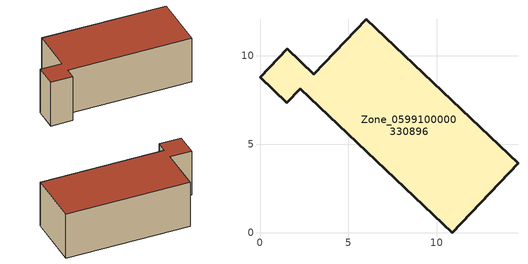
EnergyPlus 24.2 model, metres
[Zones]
Zone_0599100000330896
 floor ground (C_G): 10.87,0 2.28,8.15 1.51,7.34 0,8.78 1.53,10.41 3.05,8.96 6.01,12.06 14.59,3.91 z3.17
 wall outside (C_F): 3.05,8.96 1.53,10.41 0,8.78 1.51,7.34 2.28,8.15 10.87,0 14.59,3.91 6.01,12.06 3.05,8.96 z3.17:7.76
 roof outside (C_R): 14.59,3.91 6.01,12.06 3.05,8.96 1.53,10.41 0,8.78 1.51,7.34 2.28,8.15 10.87,0 z7.76
[BUILDING]
Pand.0599100000330896: North Axis=0; Terrain=City; Loads Convergence Tolerance Value=0.04; Temperature Convergence Tolerance Value=0.4; Solar Distribution=FullExterior; Maximum Number of Warmup Days=25; Minimum Number of Warmup Days=1
[Site:Location]
Rotterdam.The.Hague.AP_ZH_NLD Design_Conditions: Latitude=51.96; Longitude=4.45; Time Zone=1; Elevation=-4.5
[SITE:GROUNDTEMPERATURE:BUILDINGSURFACE]
18, 18, 18, 18, 18, 18, 18, 18, 18, 18, 18, 18
[MATERIAL] Thermal Absorptance=0.9; Solar Absorptance=0.7; Visible Absorptance=0.7
Name | Roughness | Thickness | Conductivity | Density | Specific Heat
G.TI.1975-1991 | MediumSmooth | 0.15 | 0.288461 | 540 | 1210
F.TI.1975-1991 | Rough | 0.3 | 0.230769 | 1920 | 840
R.TI.1975-1991 | MediumRough | 0.2 | 0.153846 | 1500 | 1000
[CONSTRUCTION]
C_G: G.TI.1975-1991
C_F: F.TI.1975-1991
C_R: R.TI.1975-1991
[ZONE]
Zone_0599100000330896: Type=1; Multiplier=1; Ceiling Height=Autocalculate; Volume=Autocalculate; Floor Area=autocalculate; Part of Total Floor Area=Yes
[ZONEINFILTRATION:DESIGNFLOWRATE]
Infil_Zone_0599100000330896: Zone or ZoneList or Space or SpaceList=Zone_0599100000330896; Schedule=AlwaysOn; Design Flow Rate Calculation Method=Flow/Area; Flow Rate per Floor Area=0.003; Constant Term Coefficient=1; Temperature Term Coefficient=0; Velocity Term Coefficient=0; Velocity Squared Term Coefficient=0
[HVACTEMPLATE:ZONE:IDEALLOADSAIRSYSTEM]
Zone_0599100000330896: Maximum Heating Supply Air Temperature=50; Minimum Cooling Supply Air Temperature=13; Maximum Heating Supply Air Humidity Ratio=0.0156; Minimum Cooling Supply Air Humidity Ratio=0.0077; Heating Limit=NoLimit; Cooling Limit=NoLimit; Dehumidification Control Type=ConstantSensibleHeatRatio; Cooling Sensible Heat Ratio=0.7; Dehumidification Setpoint=60; Humidification Control Type=None; Humidification Setpoint=30; Outdoor Air Method=None; Outdoor Air Flow Rate per Person=0.00944; Outdoor Air Flow Rate per Zone Floor Area=0; Outdoor Air Flow Rate per Zone=0; Demand Controlled Ventilation Type=None; Outdoor Air Economizer Type=NoEconomizer; Heat Recovery Type=None; Sensible Heat Recovery Effectiveness=0.7; Latent Heat Recovery Effectiveness=0.65
[ZONECONTROL:THERMOSTAT]
ThermostatControl_Zone_0599100000330896: Zone or ZoneList=Zone_0599100000330896; Control Type Schedule=DualSetpointControlType; Control 1=Thermostat_Zone_0599100000330896; Temperature Difference Between Cutout And Setpoint=0
[THERMOSTATSETPOINT:DUALSETPOINT]
Thermostat_Zone_0599100000330896: Heating Setpoint Temperature Schedule=HeatingSetpoint_Zone_0599100000330896; Cooling Setpoint Temperature Schedule=CoolingSetpoint_Zone_0599100000330896
[SCHEDULE:COMPACT]
HeatingSetpoint_Zone_0599100000330896: Through: 12/31, For: AllDays, Until: 24:00, 21
CoolingSetpoint_Zone_0599100000330896: Through: 12/31, For: AllDays, Until: 24:00, 24
DualSetpointControlType: Through: 12/31, For: AllDays, Until: 24:00, 4
AlwaysOn: Through: 12/31, For: AllDays, Until: 24:00, 1
